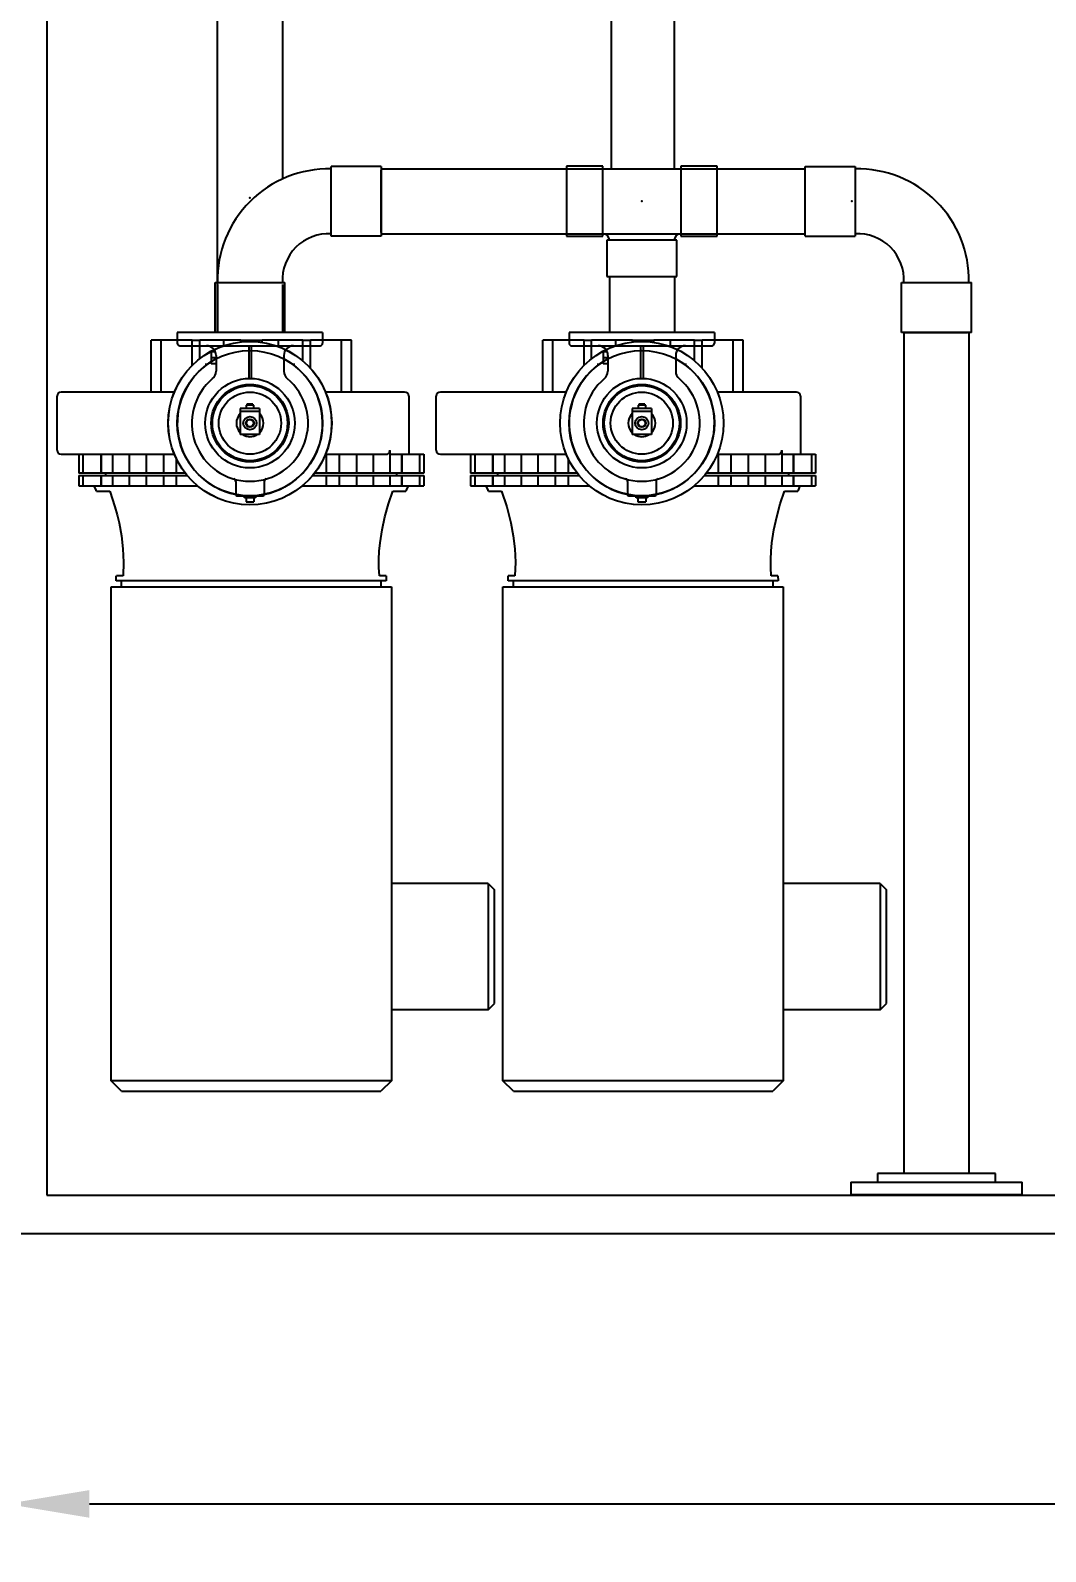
# Model space of a CAD drawing. Header units: inches. Extents: x 3128 to 3569, y 1222 to 1501.
# Drawn here: x 3412.9 to 3461.8, y 1383.5 to 1456.8 of the extents above; entities that cross this region are included whole.
import ezdxf

# ---------------------------------------------------------------- set-up
doc = ezdxf.new("R2010")
doc.units = ezdxf.units.IN
doc.header["$MEASUREMENT"] = 0
doc.header["$PDSIZE"] = -1
doc.layers.add('WDPUMP', color=7, linetype='Continuous')
doc.layers.add('WSPUMP', color=7, linetype='Continuous')
doc.dimstyles.new('General Dimension', dxfattribs={"dimtxt": 3.5, "dimasz": 4, "dimexe": 1, "dimexo": 0.5, "dimgap": 0.09, "dimtad": 0, "dimtih": 1, "dimtoh": 1, "dimdec": 3, "dimzin": 0, "dimdsep": 46, "dimlunit": 5, "dimtxsty": 'Standard', "dimcen": 0.09, "dimadec": 0, "dimazin": 0, "dimtfac": 1, "dimtdec": 3, "dimtofl": 0, "dimtmove": 0, "dimatfit": 3, "dimfxl": 1, "dimtolj": 1, "dimtzin": 0, "dimarcsym": 0})

# ---------------------------------------------------------------- blocks, each defined once
blk = doc.blocks.new('*D40')
at = {"color": 0, "linetype": 'Continuous', "lineweight": -2}
for p, q in [((3411.703, 1398.331), (3411.703, 1384.793)), ((3523.706, 1398.331), (3523.706, 1384.793)), ((3415.703, 1385.793), (3464.115, 1385.793)), ((3519.706, 1385.793), (3471.295, 1385.793))]:
    blk.add_line(p, q, dxfattribs=at)
at = {"color": 0, "linetype": 'Continuous'}
for points in [[(3415.703, 1386.46), (3415.703, 1385.127), (3411.703, 1385.793)], [(3519.706, 1386.46), (3519.706, 1385.127), (3523.706, 1385.793)]]:
    blk.add_solid(points, dxfattribs=at)
at = {"layer": 'Defpoints', "color": 0, "linetype": 'Continuous'}
for p in [(3411.703, 1398.831), (3523.706, 1398.831), (3523.706, 1385.793)]:
    blk.add_point(p, dxfattribs=at)
at = {"color": 0, "linetype": 'Continuous', "insert": (3467.705, 1385.793), "char_height": 3.5, "attachment_point": 5}
blk.add_mtext('\\A1;112', dxfattribs=at)

msp = doc.modelspace()

# ---------------------------------------------------------------- linework, layer by layer
at = {"color": 0, "linetype": 'Continuous'}
for p, q in [((3413.6524, 1485.1128), (3413.6524, 1400.6745)), ((3413.6524, 1485.1128), (3413.6524, 1400.6745)), ((3413.6524, 1400.6745), (3521.7696, 1400.6745)), ((3413.6524, 1400.6745), (3521.7696, 1400.6745)), ((3411.7025, 1398.8311), (3523.7065, 1398.8311)), ((3411.7025, 1398.8311), (3523.7065, 1398.8311)), ((3451.5661, 1398.8311), (3452.4878, 1398.8311)), ((3451.5661, 1398.8311), (3452.4878, 1398.8311))]:
    msp.add_line(p, q, dxfattribs=at)
at = {"layer": 'WDPUMP', "color": 0, "linetype": 'Continuous'}
for p, q in [((3421.8551, 1471.6062), (3421.8551, 1442.2474)), ((3424.9984, 1471.6062), (3424.9984, 1449.6512)), ((3440.8378, 1462.2166), (3440.8378, 1450.1016)), ((3443.875, 1462.2166), (3443.875, 1450.1367)), ((3427.3493, 1446.8915), (3427.3493, 1450.2569)), ((3429.7532, 1450.2569), (3427.3493, 1450.2569)), ((3429.7532, 1450.2569), (3429.7532, 1446.8915)), ((3438.6875, 1450.2617), (3438.6875, 1446.8867)), ((3440.4375, 1450.2617), (3438.6875, 1450.2617)), ((3440.4375, 1446.8867), (3440.4375, 1450.2617)), ((3445.9375, 1450.2617), (3444.1875, 1450.2617)), ((3444.1875, 1450.2617), (3444.1875, 1446.8867)), ((3445.9375, 1446.8867), (3445.9375, 1450.2617)), ((3445.9375, 1446.8915), (3445.9375, 1450.2569)), ((3450.1883, 1450.2569), (3452.5922, 1450.2569)), ((3450.1883, 1446.8867), (3450.1883, 1450.2521)), ((3452.5922, 1450.2569), (3452.5922, 1446.8915)), ((3429.7532, 1450.1367), (3438.6826, 1450.1367)), ((3429.7532, 1447.0742), (3429.7532, 1450.0742)), ((3440.4375, 1450.1367), (3444.1875, 1450.1367)), ((3445.9375, 1450.1367), (3450.1883, 1450.1367)), ((3429.7532, 1446.8915), (3427.3493, 1446.8915)), ((3429.7532, 1447.0117), (3438.6826, 1447.0117)), ((3438.6875, 1446.8867), (3440.4375, 1446.8867)), ((3444, 1446.6992), (3440.625, 1446.6992)), ((3440.625, 1446.6992), (3440.625, 1444.9492)), ((3444, 1444.9492), (3444, 1446.6992)), ((3444.1875, 1446.8867), (3445.9375, 1446.8867)), ((3445.9375, 1447.0117), (3450.1883, 1447.0117)), ((3450.1883, 1446.8915), (3452.5922, 1446.8915)), ((3421.7532, 1442.2569), (3421.7532, 1444.6608)), ((3421.7532, 1444.6608), (3425.1186, 1444.6608)), ((3421.88, 1444.558), (3421.88, 1442.2569)), ((3425.005, 1444.558), (3425.005, 1442.2569)), ((3425.1186, 1442.2569), (3425.1186, 1444.6608)), ((3440.625, 1444.9492), (3444, 1444.9492)), ((3440.7566, 1444.9492), (3440.7566, 1442.2569)), ((3443.8816, 1444.9492), (3443.8816, 1442.2569)), ((3454.8229, 1444.6608), (3458.1883, 1444.6608)), ((3454.8229, 1442.2569), (3454.8229, 1444.6608)), ((3458.1883, 1442.2569), (3458.1883, 1444.6608)), ((3426.9359, 1442.2569), (3419.9359, 1442.2569)), ((3419.9359, 1442.2569), (3419.9359, 1441.7319)), ((3425.1186, 1442.2569), (3421.7532, 1442.2569)), ((3426.9359, 1442.2569), (3426.9359, 1441.7319)), ((3445.8125, 1442.2569), (3438.8125, 1442.2569)), ((3438.8125, 1442.2569), (3438.8125, 1441.7319)), ((3445.8125, 1442.2569), (3445.8125, 1441.7319)), ((3458.1883, 1442.2569), (3454.8229, 1442.2569)), ((3454.9431, 1442.2569), (3454.9431, 1401.7179)), ((3455.0056, 1442.2569), (3458.0056, 1442.2569)), ((3458.0681, 1442.2569), (3458.0681, 1401.7179)), ((3418.6744, 1439.3819), (3418.6744, 1441.8819)), ((3419.1562, 1441.8819), (3418.6744, 1441.8819)), ((3419.1562, 1439.3819), (3419.1562, 1441.8819)), ((3420.6593, 1441.8819), (3419.1562, 1441.8819)), ((3420.0525, 1441.6153), (3426.8192, 1441.6153)), ((3420.6593, 1440.6738), (3420.6593, 1441.8819)), ((3420.6593, 1441.8819), (3421.0192, 1441.8819)), ((3421.0171, 1440.9889), (3421.0171, 1441.8819)), ((3422.181, 1441.8819), (3421.0171, 1441.8819)), ((3422.181, 1441.6141), (3422.181, 1441.8819)), ((3422.9901, 1441.8819), (3422.181, 1441.8819)), ((3422.9901, 1441.7941), (3422.9901, 1441.8819)), ((3422.9901, 1441.8819), (3424.0198, 1441.8819)), ((3423.3775, 1441.6153), (3423.3775, 1440.0395)), ((3423.4942, 1441.6153), (3423.4942, 1440.0395)), ((3424.8133, 1441.8819), (3424.0198, 1441.8819)), ((3424.0198, 1441.7759), (3424.0198, 1441.8819)), ((3424.8133, 1441.5707), (3424.8133, 1441.8819)), ((3425.9775, 1441.8819), (3424.8133, 1441.8819)), ((3425.9775, 1440.8893), (3425.9775, 1441.8819)), ((3425.9797, 1441.8819), (3426.3454, 1441.8819)), ((3426.3454, 1440.5349), (3426.3454, 1441.8819)), ((3427.8392, 1441.8819), (3426.3454, 1441.8819)), ((3427.8392, 1439.3819), (3427.8392, 1441.8819)), ((3428.3217, 1441.8819), (3427.8392, 1441.8819)), ((3428.3217, 1439.3819), (3428.3217, 1441.8819)), ((3428.3224, 1439.3819), (3428.3217, 1441.8819)), ((3428.3217, 1441.8819), (3428.3217, 1441.8819)), ((3437.5509, 1439.3819), (3437.5509, 1441.8819)), ((3438.0328, 1441.8819), (3437.5509, 1441.8819)), ((3438.0328, 1439.3819), (3438.0328, 1441.8819)), ((3439.5359, 1441.8819), (3438.0328, 1441.8819)), ((3438.9291, 1441.6153), (3445.6958, 1441.6153)), ((3439.5359, 1440.6738), (3439.5359, 1441.8819)), ((3439.5359, 1441.8819), (3439.8958, 1441.8819)), ((3439.8936, 1440.9889), (3439.8936, 1441.8819)), ((3441.0576, 1441.8819), (3439.8936, 1441.8819)), ((3441.0576, 1441.6141), (3441.0576, 1441.8819)), ((3441.8667, 1441.8819), (3441.0576, 1441.8819)), ((3441.8667, 1441.7941), (3441.8667, 1441.8819)), ((3441.8667, 1441.8819), (3442.8964, 1441.8819)), ((3442.2541, 1441.6153), (3442.2541, 1440.0395)), ((3442.3708, 1441.6153), (3442.3708, 1440.0395)), ((3443.6899, 1441.8819), (3442.8964, 1441.8819)), ((3442.8964, 1441.7759), (3442.8964, 1441.8819)), ((3443.6899, 1441.5707), (3443.6899, 1441.8819)), ((3444.8541, 1441.8819), (3443.6899, 1441.8819)), ((3444.8541, 1440.8893), (3444.8541, 1441.8819)), ((3444.8563, 1441.8819), (3445.222, 1441.8819)), ((3445.222, 1440.5349), (3445.222, 1441.8819)), ((3446.7158, 1441.8819), (3445.222, 1441.8819)), ((3446.7158, 1439.3819), (3446.7158, 1441.8819)), ((3447.1983, 1441.8819), (3446.7158, 1441.8819)), ((3447.1983, 1439.3819), (3447.1983, 1441.8819)), ((3447.199, 1439.3819), (3447.1983, 1441.8819)), ((3447.1983, 1441.8819), (3447.1983, 1441.8819)), ((3421.3109, 1440.7569), (3421.3109, 1440.663)), ((3421.7685, 1441.3236), (3421.5692, 1441.3236)), ((3421.5692, 1441.3236), (3421.5692, 1440.7403)), ((3421.8025, 1441.0319), (3421.5692, 1441.0319)), ((3421.8025, 1440.7403), (3421.5692, 1440.7403)), ((3421.8025, 1441.1486), (3421.8025, 1440.3847)), ((3425.0692, 1441.1486), (3425.0692, 1440.3847)), ((3425.5609, 1440.663), (3425.5609, 1440.7569)), ((3440.1875, 1440.7569), (3440.1875, 1440.663)), ((3440.6451, 1441.3236), (3440.4458, 1441.3236)), ((3440.4458, 1441.3236), (3440.4458, 1440.7403)), ((3440.6791, 1441.0319), (3440.4458, 1441.0319)), ((3440.6791, 1440.7403), (3440.4458, 1440.7403)), ((3440.6791, 1441.1486), (3440.6791, 1440.3847)), ((3443.9458, 1441.1486), (3443.9458, 1440.3847)), ((3444.4375, 1440.663), (3444.4375, 1440.7569)), ((3414.1466, 1436.5819), (3414.1466, 1439.1819)), ((3419.7953, 1439.3819), (3414.3466, 1439.3819)), ((3430.8834, 1439.3819), (3427.0764, 1439.3819)), ((3431.0834, 1439.1819), (3431.0834, 1436.3819)), ((3432.41, 1436.5819), (3432.41, 1439.1819)), ((3438.6719, 1439.3819), (3432.61, 1439.3819)), ((3449.76, 1439.3819), (3445.953, 1439.3819)), ((3449.96, 1439.1819), (3449.96, 1436.3819)), ((3422.9692, 1438.5914), (3422.9692, 1437.328)), ((3423.9025, 1438.5914), (3422.9692, 1438.5914)), ((3423.9025, 1438.4359), (3422.9692, 1438.4359)), ((3423.2609, 1438.7454), (3423.2609, 1438.5914)), ((3423.6109, 1438.7454), (3423.2609, 1438.7454)), ((3423.5817, 1438.8038), (3423.29, 1438.8038)), ((3423.29, 1438.8038), (3423.29, 1438.7454)), ((3423.5817, 1438.8038), (3423.5817, 1438.7454)), ((3423.6109, 1438.7454), (3423.6109, 1438.5914)), ((3423.9025, 1438.5914), (3423.9025, 1437.328)), ((3441.8458, 1438.5914), (3441.8458, 1437.328)), ((3442.7791, 1438.5914), (3441.8458, 1438.5914)), ((3442.7791, 1438.4359), (3441.8458, 1438.4359)), ((3442.1375, 1438.7454), (3442.1375, 1438.5914)), ((3442.4875, 1438.7454), (3442.1375, 1438.7454)), ((3442.4583, 1438.8038), (3442.1666, 1438.8038)), ((3442.1666, 1438.8038), (3442.1666, 1438.7454)), ((3442.4583, 1438.8038), (3442.4583, 1438.7454)), ((3442.4875, 1438.7454), (3442.4875, 1438.5914)), ((3442.7791, 1438.5914), (3442.7791, 1437.328)), ((3423.9025, 1437.328), (3422.9692, 1437.328)), ((3442.7791, 1437.328), (3441.8458, 1437.328)), ((3414.3466, 1436.3819), (3419.7953, 1436.3819)), ((3415.1915, 1436.3819), (3415.1916, 1435.4649)), ((3415.1916, 1436.3819), (3415.1916, 1435.4649)), ((3415.3867, 1436.3819), (3415.3867, 1435.4649)), ((3416.2495, 1436.3819), (3416.2495, 1435.4649)), ((3416.2612, 1436.3819), (3416.2612, 1435.4649)), ((3416.8168, 1436.3819), (3416.8168, 1435.4649)), ((3417.6214, 1436.3819), (3417.6214, 1435.4649)), ((3418.4326, 1436.3819), (3418.4326, 1435.4649)), ((3419.2641, 1436.3819), (3419.2641, 1435.4649)), ((3427.0764, 1436.3819), (3429.9937, 1436.3819)), ((3427.109, 1436.3819), (3427.109, 1435.4649)), ((3427.733, 1436.3819), (3427.733, 1435.4649)), ((3428.5644, 1436.3819), (3428.5644, 1435.4649)), ((3429.3756, 1436.3819), (3429.3756, 1435.4649)), ((3430.1802, 1436.5642), (3430.1802, 1435.4649)), ((3430.1827, 1436.3819), (3430.1827, 1436.5819)), ((3430.1827, 1436.3819), (3430.7357, 1436.3819)), ((3430.7355, 1436.3819), (3431.0322, 1436.3819)), ((3430.7357, 1436.3819), (3430.7357, 1435.4649)), ((3430.7473, 1436.3819), (3430.7473, 1435.4649)), ((3431.0322, 1436.3819), (3431.6101, 1436.3819)), ((3431.6101, 1436.3819), (3431.6101, 1435.4649)), ((3431.6101, 1436.3819), (3431.8052, 1436.3819)), ((3431.8052, 1436.3819), (3431.8052, 1435.4649)), ((3432.61, 1436.3819), (3438.6719, 1436.3819)), ((3434.0681, 1436.3819), (3434.0682, 1435.4649)), ((3434.0682, 1436.3819), (3434.0682, 1435.4649)), ((3434.2633, 1436.3819), (3434.2633, 1435.4649)), ((3435.1261, 1436.3819), (3435.1261, 1435.4649)), ((3435.1378, 1436.3819), (3435.1378, 1435.4649)), ((3435.6934, 1436.3819), (3435.6934, 1435.4649)), ((3436.498, 1436.3819), (3436.498, 1435.4649)), ((3437.3092, 1436.3819), (3437.3092, 1435.4649)), ((3438.1407, 1436.3819), (3438.1407, 1435.4649)), ((3445.953, 1436.3819), (3448.8703, 1436.3819)), ((3445.9856, 1436.3819), (3445.9856, 1435.4649)), ((3446.6096, 1436.3819), (3446.6096, 1435.4649)), ((3447.441, 1436.3819), (3447.441, 1435.4649)), ((3448.2522, 1436.3819), (3448.2522, 1435.4649)), ((3449.0568, 1436.5642), (3449.0568, 1435.4649)), ((3449.0593, 1436.3819), (3449.0593, 1436.5819)), ((3449.0593, 1436.3819), (3449.6123, 1436.3819)), ((3449.6121, 1436.3819), (3449.9088, 1436.3819)), ((3449.6123, 1436.3819), (3449.6123, 1435.4649)), ((3449.6239, 1436.3819), (3449.6239, 1435.4649)), ((3449.9088, 1436.3819), (3450.4867, 1436.3819)), ((3450.4867, 1436.3819), (3450.4867, 1435.4649)), ((3450.4867, 1436.3819), (3450.6818, 1436.3819)), ((3450.6818, 1436.3819), (3450.6818, 1435.4649)), ((3419.888, 1436.1741), (3419.888, 1435.4649)), ((3438.7646, 1436.1741), (3438.7646, 1435.4649)), ((3415.3867, 1435.4649), (3415.1916, 1435.4649)), ((3415.1916, 1435.4649), (3415.1916, 1435.4649)), ((3415.1916, 1435.3569), (3415.1916, 1434.8569)), ((3415.1916, 1435.3569), (3415.3867, 1435.3569)), ((3415.1916, 1435.3569), (3415.1916, 1434.8569)), ((3415.1916, 1435.3569), (3415.1916, 1435.3569)), ((3415.1916, 1434.8569), (3415.3867, 1434.8569)), ((3415.1916, 1434.8569), (3415.1916, 1434.8569)), ((3416.2495, 1435.4649), (3415.3867, 1435.4649)), ((3415.3867, 1435.3569), (3415.3867, 1434.8569)), ((3415.3867, 1435.3569), (3416.2495, 1435.3569)), ((3415.3867, 1434.8569), (3416.2495, 1434.8569)), ((3416.261, 1435.4649), (3416.2495, 1435.4649)), ((3416.2495, 1435.3569), (3416.2495, 1434.8569)), ((3416.2495, 1435.3569), (3416.261, 1435.3569)), ((3416.2495, 1434.8569), (3416.2612, 1434.8569)), ((3416.8168, 1435.4649), (3416.2612, 1435.4649)), ((3416.2612, 1435.3569), (3416.2612, 1434.8569)), ((3416.2612, 1435.3569), (3416.8168, 1435.3569)), ((3416.2612, 1434.8569), (3416.8168, 1434.8569)), ((3416.4984, 1435.3569), (3416.4984, 1435.4649)), ((3417.6214, 1435.4649), (3416.8168, 1435.4649)), ((3416.8168, 1435.3569), (3416.8168, 1434.8569)), ((3416.8168, 1435.3569), (3417.6214, 1435.3569)), ((3416.8168, 1434.8569), (3417.6214, 1434.8569)), ((3418.4323, 1435.4649), (3417.6214, 1435.4649)), ((3417.6214, 1435.3569), (3417.6214, 1434.8569)), ((3417.6214, 1435.3569), (3418.4323, 1435.3569)), ((3417.6214, 1434.8569), (3418.4326, 1434.8569)), ((3419.2641, 1435.4649), (3418.4326, 1435.4649)), ((3418.4326, 1435.3569), (3418.4326, 1434.8569)), ((3418.4326, 1435.3569), (3419.2641, 1435.3569)), ((3418.4326, 1434.8569), (3419.2641, 1434.8569)), ((3419.888, 1435.4649), (3419.2641, 1435.4649)), ((3419.2641, 1435.3569), (3419.2641, 1434.8569)), ((3419.2641, 1435.3569), (3419.888, 1435.3569)), ((3419.2641, 1434.8569), (3419.888, 1434.8569)), ((3420.3275, 1435.4649), (3419.888, 1435.4649)), ((3419.888, 1435.3569), (3419.888, 1434.8569)), ((3419.888, 1435.3569), (3420.4146, 1435.3569)), ((3419.888, 1434.8569), (3420.9153, 1434.8569)), ((3422.7484, 1435.0721), (3422.7484, 1434.4408)), ((3424.1233, 1435.0721), (3424.1233, 1434.4408)), ((3425.9564, 1434.8569), (3427.109, 1434.8569)), ((3426.4572, 1435.3569), (3427.109, 1435.3569)), ((3427.109, 1435.4649), (3426.5442, 1435.4649)), ((3427.733, 1435.4649), (3427.109, 1435.4649)), ((3427.109, 1435.3569), (3427.109, 1434.8569)), ((3427.109, 1435.3569), (3427.733, 1435.3569)), ((3427.109, 1434.8569), (3427.733, 1434.8569)), ((3428.5644, 1435.4649), (3427.733, 1435.4649)), ((3427.733, 1435.3569), (3427.733, 1434.8569)), ((3427.733, 1435.3569), (3428.5644, 1435.3569)), ((3427.733, 1434.8569), (3428.5644, 1434.8569)), ((3429.3756, 1435.4649), (3428.5641, 1435.4649)), ((3428.5641, 1435.3569), (3429.3756, 1435.3569)), ((3428.5644, 1435.3569), (3428.5644, 1434.8569)), ((3428.5644, 1434.8569), (3429.3756, 1434.8569)), ((3430.1802, 1435.4649), (3429.3756, 1435.4649)), ((3429.3756, 1435.3569), (3429.3756, 1434.8569)), ((3429.3756, 1435.3569), (3430.1802, 1435.3569)), ((3429.3756, 1434.8569), (3430.1802, 1434.8569)), ((3430.7357, 1435.4649), (3430.1802, 1435.4649)), ((3430.1802, 1435.3569), (3430.1802, 1434.8569)), ((3430.1802, 1435.3569), (3430.7357, 1435.3569)), ((3430.1802, 1434.8569), (3430.7357, 1434.8569)), ((3430.4984, 1435.4649), (3430.4984, 1435.3569)), ((3430.7473, 1435.4649), (3430.7355, 1435.4649)), ((3430.7355, 1435.3569), (3430.7473, 1435.3569)), ((3430.7357, 1435.3569), (3430.7357, 1434.8569)), ((3430.7357, 1434.8569), (3430.7473, 1434.8569)), ((3431.6101, 1435.4649), (3430.7473, 1435.4649)), ((3430.7473, 1435.3569), (3430.7473, 1434.8569)), ((3430.7473, 1435.3569), (3431.6101, 1435.3569)), ((3430.7473, 1434.8569), (3431.6101, 1434.8569)), ((3431.8052, 1435.4649), (3431.6101, 1435.4649)), ((3431.6101, 1435.3569), (3431.6101, 1434.8569)), ((3431.6101, 1435.3569), (3431.8052, 1435.3569)), ((3431.6101, 1434.8569), (3431.8052, 1434.8569)), ((3431.8052, 1435.3569), (3431.8052, 1434.8569)), ((3434.2633, 1435.4649), (3434.0682, 1435.4649)), ((3434.0682, 1435.4649), (3434.0682, 1435.4649)), ((3434.0682, 1435.3569), (3434.0682, 1434.8569)), ((3434.0682, 1435.3569), (3434.2633, 1435.3569)), ((3434.0682, 1435.3569), (3434.0682, 1434.8569)), ((3434.0682, 1435.3569), (3434.0682, 1435.3569)), ((3434.0682, 1434.8569), (3434.2633, 1434.8569)), ((3434.0682, 1434.8569), (3434.0682, 1434.8569)), ((3435.1261, 1435.4649), (3434.2633, 1435.4649)), ((3434.2633, 1435.3569), (3434.2633, 1434.8569)), ((3434.2633, 1435.3569), (3435.1261, 1435.3569)), ((3434.2633, 1434.8569), (3435.1261, 1434.8569)), ((3435.1376, 1435.4649), (3435.1261, 1435.4649)), ((3435.1261, 1435.3569), (3435.1261, 1434.8569)), ((3435.1261, 1435.3569), (3435.1376, 1435.3569)), ((3435.1261, 1434.8569), (3435.1378, 1434.8569)), ((3435.6934, 1435.4649), (3435.1378, 1435.4649)), ((3435.1378, 1435.3569), (3435.1378, 1434.8569)), ((3435.1378, 1435.3569), (3435.6934, 1435.3569)), ((3435.1378, 1434.8569), (3435.6934, 1434.8569)), ((3435.375, 1435.3569), (3435.375, 1435.4649)), ((3436.498, 1435.4649), (3435.6934, 1435.4649)), ((3435.6934, 1435.3569), (3435.6934, 1434.8569)), ((3435.6934, 1435.3569), (3436.498, 1435.3569)), ((3435.6934, 1434.8569), (3436.498, 1434.8569)), ((3437.3089, 1435.4649), (3436.498, 1435.4649)), ((3436.498, 1435.3569), (3436.498, 1434.8569)), ((3436.498, 1435.3569), (3437.3089, 1435.3569)), ((3436.498, 1434.8569), (3437.3092, 1434.8569)), ((3438.1407, 1435.4649), (3437.3092, 1435.4649)), ((3437.3092, 1435.3569), (3437.3092, 1434.8569)), ((3437.3092, 1435.3569), (3438.1407, 1435.3569)), ((3437.3092, 1434.8569), (3438.1407, 1434.8569)), ((3438.7646, 1435.4649), (3438.1407, 1435.4649)), ((3438.1407, 1435.3569), (3438.1407, 1434.8569)), ((3438.1407, 1435.3569), (3438.7646, 1435.3569)), ((3438.1407, 1434.8569), (3438.7646, 1434.8569)), ((3439.2041, 1435.4649), (3438.7646, 1435.4649)), ((3438.7646, 1435.3569), (3438.7646, 1434.8569)), ((3438.7646, 1435.3569), (3439.2911, 1435.3569)), ((3438.7646, 1434.8569), (3439.7919, 1434.8569)), ((3441.625, 1435.0721), (3441.625, 1434.4408)), ((3442.9999, 1435.0721), (3442.9999, 1434.4408)), ((3444.833, 1434.8569), (3445.9856, 1434.8569)), ((3445.3338, 1435.3569), (3445.9856, 1435.3569)), ((3445.9856, 1435.4649), (3445.4208, 1435.4649)), ((3446.6096, 1435.4649), (3445.9856, 1435.4649)), ((3445.9856, 1435.3569), (3445.9856, 1434.8569)), ((3445.9856, 1435.3569), (3446.6096, 1435.3569)), ((3445.9856, 1434.8569), (3446.6096, 1434.8569)), ((3447.441, 1435.4649), (3446.6096, 1435.4649)), ((3446.6096, 1435.3569), (3446.6096, 1434.8569)), ((3446.6096, 1435.3569), (3447.441, 1435.3569)), ((3446.6096, 1434.8569), (3447.441, 1434.8569)), ((3448.2522, 1435.4649), (3447.4407, 1435.4649)), ((3447.4407, 1435.3569), (3448.2522, 1435.3569)), ((3447.441, 1435.3569), (3447.441, 1434.8569)), ((3447.441, 1434.8569), (3448.2522, 1434.8569)), ((3449.0568, 1435.4649), (3448.2522, 1435.4649)), ((3448.2522, 1435.3569), (3448.2522, 1434.8569)), ((3448.2522, 1435.3569), (3449.0568, 1435.3569)), ((3448.2522, 1434.8569), (3449.0568, 1434.8569)), ((3449.6123, 1435.4649), (3449.0568, 1435.4649)), ((3449.0568, 1435.3569), (3449.0568, 1434.8569)), ((3449.0568, 1435.3569), (3449.6123, 1435.3569)), ((3449.0568, 1434.8569), (3449.6123, 1434.8569)), ((3449.375, 1435.4649), (3449.375, 1435.3569)), ((3449.6239, 1435.4649), (3449.6121, 1435.4649)), ((3449.6121, 1435.3569), (3449.6239, 1435.3569)), ((3449.6123, 1435.3569), (3449.6123, 1434.8569)), ((3449.6123, 1434.8569), (3449.6239, 1434.8569)), ((3450.4867, 1435.4649), (3449.6239, 1435.4649)), ((3449.6239, 1435.3569), (3449.6239, 1434.8569)), ((3449.6239, 1435.3569), (3450.4867, 1435.3569)), ((3449.6239, 1434.8569), (3450.4867, 1434.8569)), ((3450.6818, 1435.4649), (3450.4867, 1435.4649)), ((3450.4867, 1435.3569), (3450.4867, 1434.8569)), ((3450.4867, 1435.3569), (3450.6818, 1435.3569)), ((3450.4867, 1434.8569), (3450.6818, 1434.8569)), ((3450.6818, 1435.3569), (3450.6818, 1434.8569)), ((3416.0494, 1434.6069), (3416.6802, 1434.6069)), ((3422.8114, 1434.3778), (3424.0603, 1434.3778)), ((3423.1659, 1434.2889), (3423.1686, 1434.3778)), ((3423.1659, 1434.2889), (3423.1686, 1434.3778)), ((3423.7059, 1434.2889), (3423.1659, 1434.2889)), ((3423.7046, 1434.3289), (3423.1671, 1434.3289)), ((3423.2484, 1434.2889), (3423.2484, 1434.0872)), ((3423.2484, 1434.0872), (3423.6234, 1434.0872)), ((3423.6234, 1434.2889), (3423.6234, 1434.0872)), ((3423.7059, 1434.2889), (3423.7031, 1434.3778)), ((3423.7031, 1434.3778), (3423.7059, 1434.2889)), ((3430.3166, 1434.6069), (3430.9474, 1434.6069)), ((3434.9259, 1434.6069), (3435.5568, 1434.6069)), ((3441.688, 1434.3778), (3442.9369, 1434.3778)), ((3442.0425, 1434.2889), (3442.0452, 1434.3778)), ((3442.0425, 1434.2889), (3442.0452, 1434.3778)), ((3442.5824, 1434.2889), (3442.0425, 1434.2889)), ((3442.5812, 1434.3289), (3442.0437, 1434.3289)), ((3442.125, 1434.2889), (3442.125, 1434.0872)), ((3442.125, 1434.0872), (3442.4999, 1434.0872)), ((3442.4999, 1434.2889), (3442.4999, 1434.0872)), ((3442.5824, 1434.2889), (3442.5797, 1434.3778)), ((3442.5797, 1434.3778), (3442.5824, 1434.2889)), ((3449.1931, 1434.6069), (3449.824, 1434.6069)), ((3416.9984, 1430.2769), (3416.9989, 1430.527)), ((3417.327, 1430.5269), (3417.0003, 1430.5269)), ((3429.9964, 1430.5269), (3429.6698, 1430.5269)), ((3429.9964, 1430.5269), (3429.9983, 1430.2769)), ((3435.875, 1430.2769), (3435.8755, 1430.527)), ((3436.2035, 1430.5269), (3435.8769, 1430.5269)), ((3448.873, 1430.5269), (3448.5464, 1430.5269)), ((3448.873, 1430.5269), (3448.8749, 1430.2769)), ((3416.7484, 1426.1969), (3416.7484, 1429.9959)), ((3416.7484, 1429.9959), (3430.2484, 1429.9959)), ((3429.9983, 1430.2769), (3416.9984, 1430.2769)), ((3417.2484, 1429.9959), (3417.2484, 1430.2769)), ((3429.7484, 1430.2769), (3429.7484, 1429.9959)), ((3430.2484, 1429.9959), (3430.2484, 1426.1969)), ((3435.625, 1426.1969), (3435.625, 1429.9959)), ((3435.625, 1429.9959), (3449.125, 1429.9959)), ((3448.8749, 1430.2769), (3435.875, 1430.2769)), ((3436.125, 1429.9959), (3436.125, 1430.2769)), ((3448.625, 1430.2769), (3448.625, 1429.9959)), ((3449.125, 1429.9959), (3449.125, 1426.1969)), ((3416.7484, 1413.2569), (3416.7484, 1426.1969)), ((3430.2484, 1426.1969), (3430.2484, 1409.6134)), ((3435.625, 1413.2569), (3435.625, 1426.1969)), ((3449.125, 1426.1969), (3449.125, 1409.6134)), ((3434.9145, 1415.6909), (3430.2484, 1415.6909)), ((3434.9145, 1415.6909), (3434.9145, 1409.6134)), ((3434.9145, 1415.6909), (3435.2184, 1415.3871)), ((3453.7911, 1415.6909), (3449.125, 1415.6909)), ((3453.7911, 1415.6909), (3453.7911, 1409.6134)), ((3453.7911, 1415.6909), (3454.095, 1415.3871)), ((3435.2184, 1409.9173), (3435.2184, 1415.3871)), ((3454.095, 1409.9173), (3454.095, 1415.3871)), ((3416.7484, 1406.1859), (3416.7484, 1413.2569)), ((3435.625, 1406.1859), (3435.625, 1413.2569)), ((3434.9145, 1409.6134), (3435.2184, 1409.9173)), ((3453.7911, 1409.6134), (3454.095, 1409.9173)), ((3430.2484, 1409.6134), (3430.2484, 1406.1859)), ((3434.9145, 1409.6134), (3430.2484, 1409.6134)), ((3449.125, 1409.6134), (3449.125, 1406.1859)), ((3453.7911, 1409.6134), (3449.125, 1409.6134)), ((3417.2484, 1405.6859), (3416.7484, 1406.1859)), ((3430.2484, 1406.1859), (3416.7484, 1406.1859)), ((3430.2484, 1406.1859), (3429.7484, 1405.6859)), ((3436.125, 1405.6859), (3435.625, 1406.1859)), ((3449.125, 1406.1859), (3435.625, 1406.1859)), ((3449.125, 1406.1859), (3448.625, 1405.6859)), ((3417.2484, 1405.6859), (3429.7484, 1405.6859)), ((3436.125, 1405.6859), (3448.625, 1405.6859)), ((3452.3811, 1401.2974), (3460.641, 1401.2974)), ((3452.3811, 1401.2974), (3460.641, 1401.2974)), ((3459.3494, 1401.7179), (3453.6726, 1401.7179)), ((3459.3494, 1401.7179), (3453.6726, 1401.7179)), ((3460.641, 1400.6866), (3452.3811, 1400.6866)), ((3460.641, 1400.6866), (3452.3811, 1400.6866))]:
    msp.add_line(p, q, dxfattribs=at)
at = {"layer": 'WDPUMP', "color": 0, "linetype": 'Continuous', "flags": 128}
for points in [[(3429.9937, 1436.3819), (3430.0559, 1436.3933), (3430.111, 1436.4261), (3430.1528, 1436.4765), (3430.1765, 1436.5388), (3430.1802, 1436.5642)], [(3430.1802, 1436.5642), (3430.1825, 1436.5777), (3430.1827, 1436.5819)], [(3448.8703, 1436.3819), (3448.9325, 1436.3933), (3448.9876, 1436.4261), (3449.0294, 1436.4765), (3449.0531, 1436.5388), (3449.0568, 1436.5642)], [(3449.0568, 1436.5642), (3449.0591, 1436.5777), (3449.0593, 1436.5819)], [(3416.0498, 1434.6053), (3416.0289, 1434.6542), (3415.9394, 1434.8569)], [(3431.0574, 1434.8569), (3430.9678, 1434.6542), (3430.9469, 1434.6053)], [(3434.9264, 1434.6053), (3434.9055, 1434.6542), (3434.816, 1434.8569)], [(3449.934, 1434.8569), (3449.8444, 1434.6542), (3449.8235, 1434.6053)], [(3416.6802, 1434.6069), (3416.9303, 1433.8541), (3417.0372, 1433.4707), (3417.1301, 1433.0838), (3417.2466, 1432.4586), (3417.3205, 1431.8246), (3417.3483, 1431.1776), (3417.327, 1430.5269)], [(3429.6698, 1430.5269), (3429.651, 1430.9222), (3429.6503, 1431.3179), (3429.6682, 1431.7165), (3429.7042, 1432.1138), (3429.7979, 1432.7435), (3429.9335, 1433.3687), (3430.1082, 1433.9918), (3430.3166, 1434.6069)], [(3435.5568, 1434.6069), (3435.8069, 1433.8541), (3435.9138, 1433.4707), (3436.0067, 1433.0838), (3436.1232, 1432.4586), (3436.1971, 1431.8246), (3436.2249, 1431.1776), (3436.2035, 1430.5269)], [(3448.5464, 1430.5269), (3448.5275, 1430.9222), (3448.5269, 1431.3179), (3448.5448, 1431.7165), (3448.5808, 1432.1138), (3448.6745, 1432.7435), (3448.8101, 1433.3687), (3448.9848, 1433.9918), (3449.1931, 1434.6069)]]:
    msp.add_lwpolyline(points, dxfattribs=at)
at = {"layer": 'WDPUMP', "color": 0, "linetype": 'Continuous'}
for centre, radius in [((3423.4359, 1437.8819), 3.9375), ((3423.4359, 1437.8819), 3.935), ((3423.4359, 1437.8819), 3.5), ((3442.3125, 1437.8819), 3.9375), ((3442.3125, 1437.8819), 3.5), ((3423.4359, 1437.8822), 2.1581), ((3442.3125, 1437.8822), 2.1581), ((3423.4359, 1437.8822), 1.8669), ((3423.4359, 1437.8822), 1.8086), ((3423.4359, 1437.8819), 1.5), ((3442.3125, 1437.8822), 1.8669), ((3442.3125, 1437.8822), 1.8086), ((3442.3125, 1437.8819), 1.5), ((3423.4359, 1437.8819), 0.3206), ((3423.4359, 1437.8819), 0.1997), ((3423.4359, 1437.8819), 0.1706), ((3442.3125, 1437.8819), 0.3206), ((3442.3125, 1437.8819), 0.1997), ((3442.3125, 1437.8819), 0.1706)]:
    msp.add_circle(centre, radius, dxfattribs=at)
for centre, radius, start, end in [((3427.2301, 1444.78), 5.3581, 88.72526, 181.27474), ((3452.7114, 1444.78), 5.3581, 358.72526, 91.27474), ((3427.2341, 1444.776), 2.2387, 87.04941, 182.95059), ((3440.4375, 1446.6992), 0.3125, 0, 90), ((3444.1875, 1446.6992), 0.3125, 90, 180), ((3452.7074, 1444.776), 2.2387, 357.04941, 92.95059), ((3420.0525, 1441.7319), 0.1167, 180, 270), ((3421.3359, 1441.1486), 0.4667, 0, 90), ((3425.5359, 1441.1486), 0.4667, 90, 180), ((3426.8192, 1441.7319), 0.1167, 270, 0), ((3438.9291, 1441.7319), 0.1167, 180, 270), ((3440.2125, 1441.1486), 0.4667, 0, 90), ((3444.4125, 1441.1486), 0.4667, 90, 180), ((3445.6958, 1441.7319), 0.1167, 270, 0), ((3423.4359, 1437.8822), 3.5002, 122.228545, 258.672882), ((3423.4359, 1437.8822), 3.5002, 281.327118, 62.183876), ((3442.3125, 1437.8822), 3.5002, 122.228545, 258.672882), ((3442.3125, 1437.8822), 3.5002, 281.327118, 62.183876), ((3423.4359, 1437.8822), 2.8002, 130.001767, 49.998233), ((3421.3359, 1440.3847), 0.4667, 310.001767, 0), ((3425.5359, 1440.3847), 0.4667, 180, 229.998233), ((3442.3125, 1437.8822), 2.8002, 130.001767, 49.998233), ((3440.2125, 1440.3847), 0.4667, 310.001767, 0), ((3444.4125, 1440.3847), 0.4667, 180, 229.998233), ((3414.3466, 1439.1819), 0.2, 90, 180), ((3430.8834, 1439.1819), 0.2, 0, 90), ((3432.61, 1439.1819), 0.2, 90, 180), ((3449.76, 1439.1819), 0.2, 0, 90), ((3423.4359, 1437.8819), 0.6544, 135.486492, 224.513508), ((3423.4359, 1437.8819), 0.6544, 315.486492, 44.513508), ((3442.3125, 1437.8819), 0.6544, 135.486492, 224.513508), ((3442.3125, 1437.8819), 0.6544, 315.486492, 44.513508), ((3423.4359, 1437.8819), 0.6544, 237.825701, 302.174299), ((3442.3125, 1437.8819), 0.6544, 237.825701, 302.174299), ((3414.3466, 1436.5819), 0.2, 180, 270), ((3432.61, 1436.5819), 0.2, 180, 270), ((3422.6234, 1435.0721), 0.125, 0, 74.931172), ((3424.2483, 1435.0721), 0.125, 105.068828, 180), ((3441.5, 1435.0721), 0.125, 0, 74.931172), ((3443.1249, 1435.0721), 0.125, 105.068828, 180), ((3422.8114, 1434.4408), 0.063, 180, 270), ((3424.0603, 1434.4408), 0.063, 270, 0), ((3441.688, 1434.4408), 0.063, 180, 270), ((3442.9369, 1434.4408), 0.063, 270, 0)]:
    msp.add_arc(centre, radius, start, end, dxfattribs=at)
for points in [[(3452.3811, 1401.2974), (3452.3811, 1400.6866)], [(3452.3811, 1401.2974), (3452.3811, 1400.6866)], [(3453.6726, 1401.7179), (3453.6726, 1401.2974)], [(3453.6726, 1401.7179), (3453.6726, 1401.2974)], [(3459.3494, 1401.2974), (3459.3494, 1401.7179)], [(3459.3494, 1401.2974), (3459.3494, 1401.7179)], [(3460.641, 1400.6866), (3460.641, 1401.2974)], [(3460.641, 1400.6866), (3460.641, 1401.2974)]]:
    msp.add_open_spline(points, degree=1, dxfattribs=at)
for p in [(3423.4359, 1448.7473), (3442.3125, 1448.5742), (3452.4278, 1448.5742)]:
    msp.add_point(p, dxfattribs=at)
at = {"layer": 'WSPUMP', "color": 0, "linetype": 'Continuous'}
for p, q in [((3421.8551, 1471.6062), (3421.8551, 1442.2474)), ((3424.9984, 1471.6062), (3424.9984, 1449.6512)), ((3427.3493, 1446.8915), (3427.3493, 1450.2569)), ((3429.7532, 1450.2569), (3427.3493, 1450.2569)), ((3429.7532, 1450.2569), (3429.7532, 1446.8915)), ((3450.1883, 1450.2569), (3452.5922, 1450.2569)), ((3450.1883, 1446.8867), (3450.1883, 1450.2521)), ((3452.5922, 1450.2569), (3452.5922, 1446.8915)), ((3429.7532, 1450.1367), (3450.1883, 1450.1367)), ((3429.7532, 1447.0742), (3429.7532, 1450.0742)), ((3429.7532, 1446.8915), (3427.3493, 1446.8915)), ((3429.7532, 1447.0117), (3450.1883, 1447.0117)), ((3450.1883, 1446.8915), (3452.5922, 1446.8915)), ((3421.7532, 1442.2569), (3421.7532, 1444.6608)), ((3421.7532, 1444.6608), (3425.1186, 1444.6608)), ((3421.88, 1444.558), (3421.88, 1442.2569)), ((3425.005, 1444.558), (3425.005, 1442.2569)), ((3425.1186, 1442.2569), (3425.1186, 1444.6608)), ((3454.8229, 1444.6608), (3458.1883, 1444.6608)), ((3454.8229, 1442.2569), (3454.8229, 1444.6608)), ((3458.1883, 1442.2569), (3458.1883, 1444.6608)), ((3426.9359, 1442.2569), (3419.9359, 1442.2569)), ((3419.9359, 1442.2569), (3419.9359, 1441.7319)), ((3425.1186, 1442.2569), (3421.7532, 1442.2569)), ((3426.9359, 1442.2569), (3426.9359, 1441.7319)), ((3458.1883, 1442.2569), (3454.8229, 1442.2569)), ((3454.9431, 1442.2569), (3454.9431, 1401.7179)), ((3455.0056, 1442.2569), (3458.0056, 1442.2569)), ((3458.0681, 1442.2569), (3458.0681, 1401.7179)), ((3418.6744, 1439.3819), (3418.6744, 1441.8819)), ((3419.1562, 1441.8819), (3418.6744, 1441.8819)), ((3419.1562, 1439.3819), (3419.1562, 1441.8819)), ((3420.6593, 1441.8819), (3419.1562, 1441.8819)), ((3420.0525, 1441.6153), (3426.8192, 1441.6153)), ((3420.6593, 1440.6738), (3420.6593, 1441.8819)), ((3420.6593, 1441.8819), (3421.0192, 1441.8819)), ((3421.0171, 1440.9889), (3421.0171, 1441.8819)), ((3422.181, 1441.8819), (3421.0171, 1441.8819)), ((3422.181, 1441.6141), (3422.181, 1441.8819)), ((3422.9901, 1441.8819), (3422.181, 1441.8819)), ((3422.9901, 1441.7941), (3422.9901, 1441.8819)), ((3422.9901, 1441.8819), (3424.0198, 1441.8819)), ((3423.3775, 1441.6153), (3423.3775, 1440.0395)), ((3423.4942, 1441.6153), (3423.4942, 1440.0395)), ((3424.8133, 1441.8819), (3424.0198, 1441.8819)), ((3424.0198, 1441.7759), (3424.0198, 1441.8819)), ((3424.8133, 1441.5707), (3424.8133, 1441.8819)), ((3425.9775, 1441.8819), (3424.8133, 1441.8819)), ((3425.9775, 1440.8893), (3425.9775, 1441.8819)), ((3425.9797, 1441.8819), (3426.3454, 1441.8819)), ((3426.3454, 1440.5349), (3426.3454, 1441.8819)), ((3427.8392, 1441.8819), (3426.3454, 1441.8819)), ((3427.8392, 1439.3819), (3427.8392, 1441.8819)), ((3428.3217, 1441.8819), (3427.8392, 1441.8819)), ((3428.3217, 1439.3819), (3428.3217, 1441.8819)), ((3428.3224, 1439.3819), (3428.3217, 1441.8819)), ((3428.3217, 1441.8819), (3428.3217, 1441.8819)), ((3421.3109, 1440.7569), (3421.3109, 1440.663)), ((3421.7685, 1441.3236), (3421.5692, 1441.3236)), ((3421.5692, 1441.3236), (3421.5692, 1440.7403)), ((3421.8025, 1441.0319), (3421.5692, 1441.0319)), ((3421.8025, 1440.7403), (3421.5692, 1440.7403)), ((3421.8025, 1441.1486), (3421.8025, 1440.3847)), ((3425.0692, 1441.1486), (3425.0692, 1440.3847)), ((3425.5609, 1440.663), (3425.5609, 1440.7569)), ((3414.1466, 1436.5819), (3414.1466, 1439.1819)), ((3419.7953, 1439.3819), (3414.3466, 1439.3819)), ((3430.8834, 1439.3819), (3427.0764, 1439.3819)), ((3431.0834, 1439.1819), (3431.0834, 1436.3819)), ((3422.9692, 1438.5914), (3422.9692, 1437.328)), ((3423.9025, 1438.5914), (3422.9692, 1438.5914)), ((3423.9025, 1438.4359), (3422.9692, 1438.4359)), ((3423.2609, 1438.7454), (3423.2609, 1438.5914)), ((3423.6109, 1438.7454), (3423.2609, 1438.7454)), ((3423.5817, 1438.8038), (3423.29, 1438.8038)), ((3423.29, 1438.8038), (3423.29, 1438.7454)), ((3423.5817, 1438.8038), (3423.5817, 1438.7454)), ((3423.6109, 1438.7454), (3423.6109, 1438.5914)), ((3423.9025, 1438.5914), (3423.9025, 1437.328)), ((3423.9025, 1437.328), (3422.9692, 1437.328)), ((3414.3466, 1436.3819), (3419.7953, 1436.3819)), ((3415.1915, 1436.3819), (3415.1916, 1435.4649)), ((3415.1916, 1436.3819), (3415.1916, 1435.4649)), ((3415.3867, 1436.3819), (3415.3867, 1435.4649)), ((3416.2495, 1436.3819), (3416.2495, 1435.4649)), ((3416.2612, 1436.3819), (3416.2612, 1435.4649)), ((3416.8168, 1436.3819), (3416.8168, 1435.4649)), ((3417.6214, 1436.3819), (3417.6214, 1435.4649)), ((3418.4326, 1436.3819), (3418.4326, 1435.4649)), ((3419.2641, 1436.3819), (3419.2641, 1435.4649)), ((3427.0764, 1436.3819), (3429.9937, 1436.3819)), ((3427.109, 1436.3819), (3427.109, 1435.4649)), ((3427.733, 1436.3819), (3427.733, 1435.4649)), ((3428.5644, 1436.3819), (3428.5644, 1435.4649)), ((3429.3756, 1436.3819), (3429.3756, 1435.4649)), ((3430.1802, 1436.5642), (3430.1802, 1435.4649)), ((3430.1827, 1436.3819), (3430.1827, 1436.5819)), ((3430.1827, 1436.3819), (3430.7357, 1436.3819)), ((3430.7355, 1436.3819), (3431.0322, 1436.3819)), ((3430.7357, 1436.3819), (3430.7357, 1435.4649)), ((3430.7473, 1436.3819), (3430.7473, 1435.4649)), ((3431.0322, 1436.3819), (3431.6101, 1436.3819)), ((3431.6101, 1436.3819), (3431.6101, 1435.4649)), ((3431.6101, 1436.3819), (3431.8052, 1436.3819)), ((3431.8052, 1436.3819), (3431.8052, 1435.4649)), ((3419.888, 1436.1741), (3419.888, 1435.4649)), ((3415.3867, 1435.4649), (3415.1916, 1435.4649)), ((3415.1916, 1435.4649), (3415.1916, 1435.4649)), ((3415.1916, 1435.3569), (3415.1916, 1434.8569)), ((3415.1916, 1435.3569), (3415.3867, 1435.3569)), ((3415.1916, 1435.3569), (3415.1916, 1434.8569)), ((3415.1916, 1435.3569), (3415.1916, 1435.3569)), ((3415.1916, 1434.8569), (3415.3867, 1434.8569)), ((3415.1916, 1434.8569), (3415.1916, 1434.8569)), ((3416.2495, 1435.4649), (3415.3867, 1435.4649)), ((3415.3867, 1435.3569), (3415.3867, 1434.8569)), ((3415.3867, 1435.3569), (3416.2495, 1435.3569)), ((3415.3867, 1434.8569), (3416.2495, 1434.8569)), ((3416.261, 1435.4649), (3416.2495, 1435.4649)), ((3416.2495, 1435.3569), (3416.2495, 1434.8569)), ((3416.2495, 1435.3569), (3416.261, 1435.3569)), ((3416.2495, 1434.8569), (3416.2612, 1434.8569)), ((3416.8168, 1435.4649), (3416.2612, 1435.4649)), ((3416.2612, 1435.3569), (3416.2612, 1434.8569)), ((3416.2612, 1435.3569), (3416.8168, 1435.3569)), ((3416.2612, 1434.8569), (3416.8168, 1434.8569)), ((3416.4984, 1435.3569), (3416.4984, 1435.4649)), ((3417.6214, 1435.4649), (3416.8168, 1435.4649)), ((3416.8168, 1435.3569), (3416.8168, 1434.8569)), ((3416.8168, 1435.3569), (3417.6214, 1435.3569)), ((3416.8168, 1434.8569), (3417.6214, 1434.8569)), ((3418.4323, 1435.4649), (3417.6214, 1435.4649)), ((3417.6214, 1435.3569), (3417.6214, 1434.8569)), ((3417.6214, 1435.3569), (3418.4323, 1435.3569)), ((3417.6214, 1434.8569), (3418.4326, 1434.8569)), ((3419.2641, 1435.4649), (3418.4326, 1435.4649)), ((3418.4326, 1435.3569), (3418.4326, 1434.8569)), ((3418.4326, 1435.3569), (3419.2641, 1435.3569)), ((3418.4326, 1434.8569), (3419.2641, 1434.8569)), ((3419.888, 1435.4649), (3419.2641, 1435.4649)), ((3419.2641, 1435.3569), (3419.2641, 1434.8569)), ((3419.2641, 1435.3569), (3419.888, 1435.3569)), ((3419.2641, 1434.8569), (3419.888, 1434.8569)), ((3420.3275, 1435.4649), (3419.888, 1435.4649)), ((3419.888, 1435.3569), (3419.888, 1434.8569)), ((3419.888, 1435.3569), (3420.4146, 1435.3569)), ((3419.888, 1434.8569), (3420.9153, 1434.8569)), ((3422.7484, 1435.0721), (3422.7484, 1434.4408)), ((3424.1233, 1435.0721), (3424.1233, 1434.4408)), ((3425.9564, 1434.8569), (3427.109, 1434.8569)), ((3426.4572, 1435.3569), (3427.109, 1435.3569)), ((3427.109, 1435.4649), (3426.5442, 1435.4649)), ((3427.733, 1435.4649), (3427.109, 1435.4649)), ((3427.109, 1435.3569), (3427.109, 1434.8569)), ((3427.109, 1435.3569), (3427.733, 1435.3569)), ((3427.109, 1434.8569), (3427.733, 1434.8569)), ((3428.5644, 1435.4649), (3427.733, 1435.4649)), ((3427.733, 1435.3569), (3427.733, 1434.8569)), ((3427.733, 1435.3569), (3428.5644, 1435.3569)), ((3427.733, 1434.8569), (3428.5644, 1434.8569)), ((3429.3756, 1435.4649), (3428.5641, 1435.4649)), ((3428.5641, 1435.3569), (3429.3756, 1435.3569)), ((3428.5644, 1435.3569), (3428.5644, 1434.8569)), ((3428.5644, 1434.8569), (3429.3756, 1434.8569)), ((3430.1802, 1435.4649), (3429.3756, 1435.4649)), ((3429.3756, 1435.3569), (3429.3756, 1434.8569)), ((3429.3756, 1435.3569), (3430.1802, 1435.3569)), ((3429.3756, 1434.8569), (3430.1802, 1434.8569)), ((3430.7357, 1435.4649), (3430.1802, 1435.4649)), ((3430.1802, 1435.3569), (3430.1802, 1434.8569)), ((3430.1802, 1435.3569), (3430.7357, 1435.3569)), ((3430.1802, 1434.8569), (3430.7357, 1434.8569)), ((3430.4984, 1435.4649), (3430.4984, 1435.3569)), ((3430.7473, 1435.4649), (3430.7355, 1435.4649)), ((3430.7355, 1435.3569), (3430.7473, 1435.3569)), ((3430.7357, 1435.3569), (3430.7357, 1434.8569)), ((3430.7357, 1434.8569), (3430.7473, 1434.8569)), ((3431.6101, 1435.4649), (3430.7473, 1435.4649)), ((3430.7473, 1435.3569), (3430.7473, 1434.8569)), ((3430.7473, 1435.3569), (3431.6101, 1435.3569)), ((3430.7473, 1434.8569), (3431.6101, 1434.8569)), ((3431.8052, 1435.4649), (3431.6101, 1435.4649)), ((3431.6101, 1435.3569), (3431.6101, 1434.8569)), ((3431.6101, 1435.3569), (3431.8052, 1435.3569)), ((3431.6101, 1434.8569), (3431.8052, 1434.8569)), ((3431.8052, 1435.3569), (3431.8052, 1434.8569)), ((3416.0494, 1434.6069), (3416.6802, 1434.6069)), ((3422.8114, 1434.3778), (3424.0603, 1434.3778)), ((3423.1659, 1434.2889), (3423.1686, 1434.3778)), ((3423.1659, 1434.2889), (3423.1686, 1434.3778)), ((3423.7059, 1434.2889), (3423.1659, 1434.2889)), ((3423.7046, 1434.3289), (3423.1671, 1434.3289)), ((3423.2484, 1434.2889), (3423.2484, 1434.0872)), ((3423.2484, 1434.0872), (3423.6234, 1434.0872)), ((3423.6234, 1434.2889), (3423.6234, 1434.0872)), ((3423.7059, 1434.2889), (3423.7031, 1434.3778)), ((3423.7031, 1434.3778), (3423.7059, 1434.2889)), ((3430.3166, 1434.6069), (3430.9474, 1434.6069)), ((3416.9984, 1430.2769), (3416.9989, 1430.527)), ((3417.327, 1430.5269), (3417.0003, 1430.5269)), ((3429.9964, 1430.5269), (3429.6698, 1430.5269)), ((3429.9964, 1430.5269), (3429.9983, 1430.2769)), ((3416.7484, 1426.1969), (3416.7484, 1429.9959)), ((3416.7484, 1429.9959), (3430.2484, 1429.9959)), ((3429.9983, 1430.2769), (3416.9984, 1430.2769)), ((3417.2484, 1429.9959), (3417.2484, 1430.2769)), ((3429.7484, 1430.2769), (3429.7484, 1429.9959)), ((3430.2484, 1429.9959), (3430.2484, 1426.1969)), ((3416.7484, 1413.2569), (3416.7484, 1426.1969)), ((3430.2484, 1426.1969), (3430.2484, 1409.6134)), ((3434.9145, 1415.6909), (3430.2484, 1415.6909)), ((3434.9145, 1415.6909), (3434.9145, 1409.6134)), ((3434.9145, 1415.6909), (3435.2184, 1415.3871)), ((3435.2184, 1409.9173), (3435.2184, 1415.3871)), ((3416.7484, 1406.1859), (3416.7484, 1413.2569)), ((3434.9145, 1409.6134), (3435.2184, 1409.9173)), ((3430.2484, 1409.6134), (3430.2484, 1406.1859)), ((3434.9145, 1409.6134), (3430.2484, 1409.6134)), ((3417.2484, 1405.6859), (3416.7484, 1406.1859)), ((3430.2484, 1406.1859), (3416.7484, 1406.1859)), ((3430.2484, 1406.1859), (3429.7484, 1405.6859)), ((3417.2484, 1405.6859), (3429.7484, 1405.6859)), ((3452.3811, 1401.2974), (3460.641, 1401.2974)), ((3452.3811, 1401.2974), (3460.641, 1401.2974)), ((3459.3494, 1401.7179), (3453.6726, 1401.7179)), ((3459.3494, 1401.7179), (3453.6726, 1401.7179)), ((3460.641, 1400.6866), (3452.3811, 1400.6866)), ((3460.641, 1400.6866), (3452.3811, 1400.6866))]:
    msp.add_line(p, q, dxfattribs=at)
at = {"layer": 'WSPUMP', "color": 0, "linetype": 'Continuous', "flags": 128}
for points in [[(3429.9937, 1436.3819), (3430.0559, 1436.3933), (3430.111, 1436.4261), (3430.1528, 1436.4765), (3430.1765, 1436.5388), (3430.1802, 1436.5642)], [(3430.1802, 1436.5642), (3430.1825, 1436.5777), (3430.1827, 1436.5819)], [(3416.0498, 1434.6053), (3416.0289, 1434.6542), (3415.9394, 1434.8569)], [(3431.0574, 1434.8569), (3430.9678, 1434.6542), (3430.9469, 1434.6053)], [(3416.6802, 1434.6069), (3416.9303, 1433.8541), (3417.0372, 1433.4707), (3417.1301, 1433.0838), (3417.2466, 1432.4586), (3417.3205, 1431.8246), (3417.3483, 1431.1776), (3417.327, 1430.5269)], [(3429.6698, 1430.5269), (3429.651, 1430.9222), (3429.6503, 1431.3179), (3429.6682, 1431.7165), (3429.7042, 1432.1138), (3429.7979, 1432.7435), (3429.9335, 1433.3687), (3430.1082, 1433.9918), (3430.3166, 1434.6069)]]:
    msp.add_lwpolyline(points, dxfattribs=at)
at = {"layer": 'WSPUMP', "color": 0, "linetype": 'Continuous'}
for centre, radius in [((3423.4359, 1437.8819), 3.9375), ((3423.4359, 1437.8819), 3.935), ((3423.4359, 1437.8819), 3.5), ((3423.4359, 1437.8822), 2.1581), ((3423.4359, 1437.8822), 1.8669), ((3423.4359, 1437.8822), 1.8086), ((3423.4359, 1437.8819), 1.5), ((3423.4359, 1437.8819), 0.3206), ((3423.4359, 1437.8819), 0.1997), ((3423.4359, 1437.8819), 0.1706)]:
    msp.add_circle(centre, radius, dxfattribs=at)
for centre, radius, start, end in [((3427.2301, 1444.78), 5.3581, 88.72526, 181.27474), ((3452.7114, 1444.78), 5.3581, 358.72526, 91.27474), ((3427.2341, 1444.776), 2.2387, 87.04941, 182.95059), ((3452.7074, 1444.776), 2.2387, 357.04941, 92.95059), ((3420.0525, 1441.7319), 0.1167, 180, 270), ((3421.3359, 1441.1486), 0.4667, 0, 90), ((3425.5359, 1441.1486), 0.4667, 90, 180), ((3426.8192, 1441.7319), 0.1167, 270, 0), ((3423.4359, 1437.8822), 3.5002, 122.228545, 258.672882), ((3423.4359, 1437.8822), 3.5002, 281.327118, 62.183876), ((3423.4359, 1437.8822), 2.8002, 130.001767, 49.998233), ((3421.3359, 1440.3847), 0.4667, 310.001767, 0), ((3425.5359, 1440.3847), 0.4667, 180, 229.998233), ((3414.3466, 1439.1819), 0.2, 90, 180), ((3430.8834, 1439.1819), 0.2, 0, 90), ((3423.4359, 1437.8819), 0.6544, 135.486492, 224.513508), ((3423.4359, 1437.8819), 0.6544, 315.486492, 44.513508), ((3423.4359, 1437.8819), 0.6544, 237.825701, 302.174299), ((3414.3466, 1436.5819), 0.2, 180, 270), ((3422.6234, 1435.0721), 0.125, 0, 74.931172), ((3424.2483, 1435.0721), 0.125, 105.068828, 180), ((3422.8114, 1434.4408), 0.063, 180, 270), ((3424.0603, 1434.4408), 0.063, 270, 0)]:
    msp.add_arc(centre, radius, start, end, dxfattribs=at)
for points in [[(3452.3811, 1401.2974), (3452.3811, 1400.6866)], [(3452.3811, 1401.2974), (3452.3811, 1400.6866)], [(3453.6726, 1401.7179), (3453.6726, 1401.2974)], [(3453.6726, 1401.7179), (3453.6726, 1401.2974)], [(3459.3494, 1401.2974), (3459.3494, 1401.7179)], [(3459.3494, 1401.2974), (3459.3494, 1401.7179)], [(3460.641, 1400.6866), (3460.641, 1401.2974)], [(3460.641, 1400.6866), (3460.641, 1401.2974)]]:
    msp.add_open_spline(points, degree=1, dxfattribs=at)
for p in [(3423.4359, 1448.7473), (3452.4278, 1448.5742)]:
    msp.add_point(p, dxfattribs=at)

# ---------------------------------------------------------------- dimensions: what is measured, and where the dimension line sits
at = {"color": 0, "linetype": 'Continuous'}
dim = msp.add_linear_dim(base=(3523.7065, 1385.7932), p1=(3411.7025, 1398.8311), p2=(3523.7065, 1398.8311), dimstyle='General Dimension', dxfattribs=at)
dim.commit()
dim.dimension.update_dxf_attribs({"geometry": '*D40', "text_midpoint": (3467.7045, 1385.7932)})

doc.saveas('drawing.dxf')
